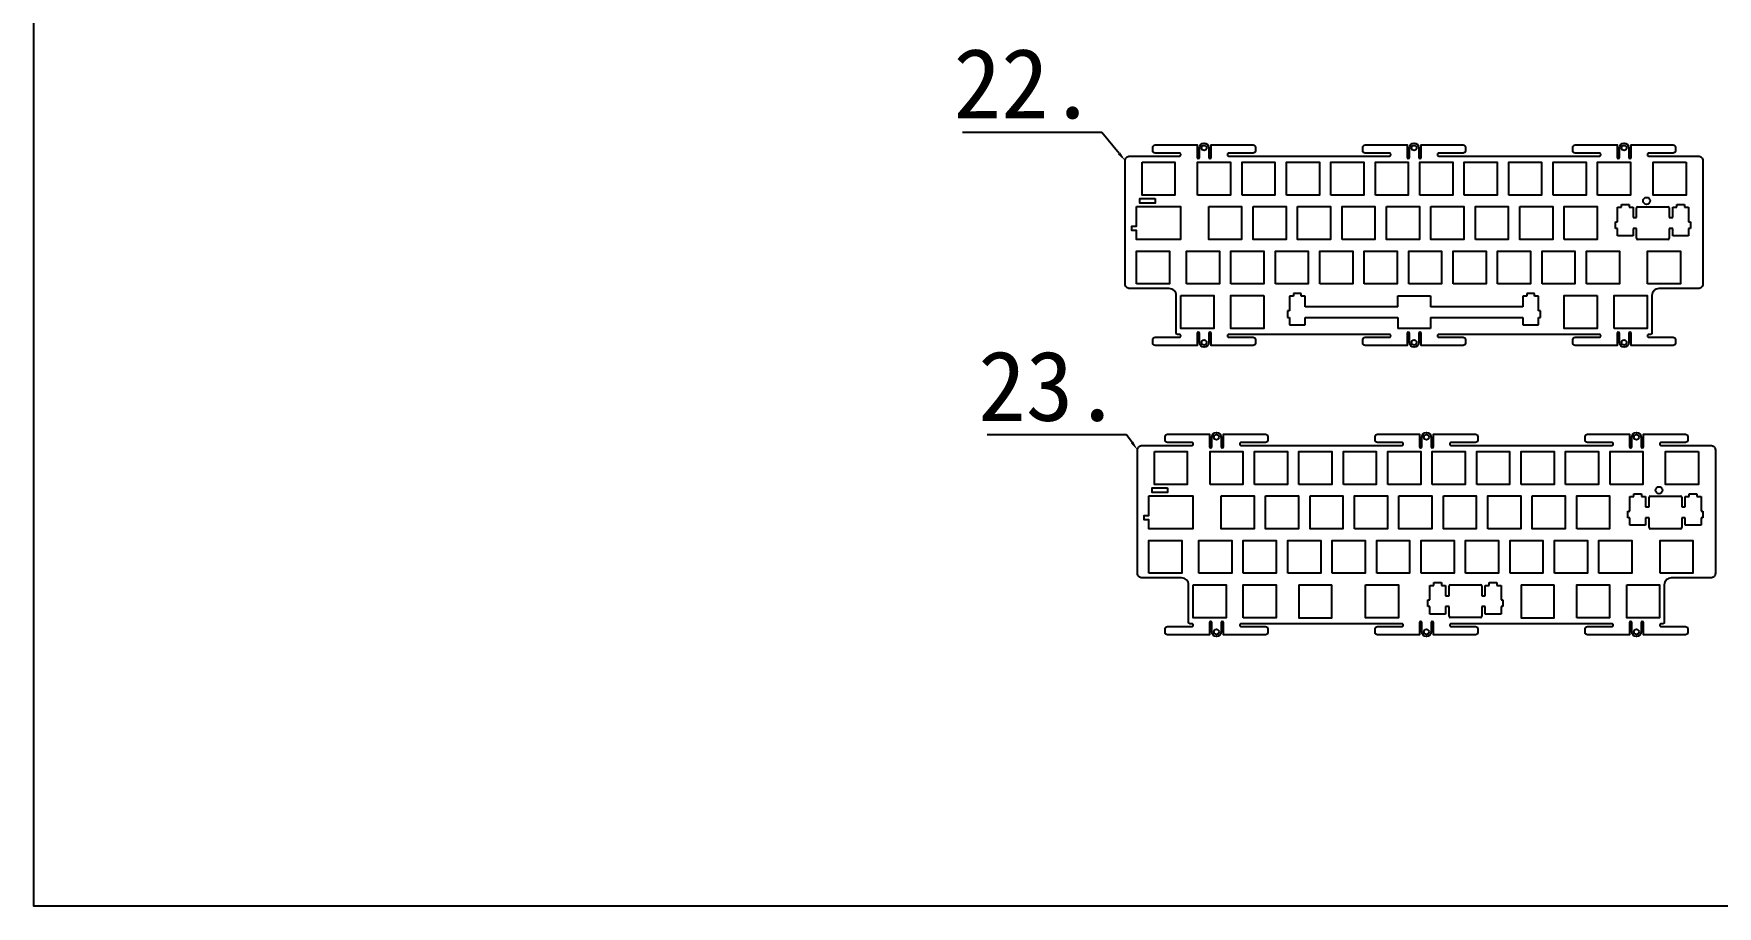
# Model space of a CAD drawing. Header units: millimetres. Extents: x 273 to 2930, y -1075 to 675.
# Drawn here: x 1748 to 2470, y -117 to 257 of the extents above; entities that cross this region are included whole.
import ezdxf
from ezdxf import colors
from ezdxf.entities.mleader import LeaderData, LeaderLine
from ezdxf.math import Vec2, Vec3

# ---------------------------------------------------------------- set-up
doc = ezdxf.new("R2010")
doc.units = ezdxf.units.MM

msp = doc.modelspace()

# ---------------------------------------------------------------- linework, layer by layer
at = {"color": 1}
for p, q in [((2427, 176.67), (2427, 182.94)), ((2427, 182.94), (2428.72, 182.94)), ((2428.72, 182.94), (2428.72, 184.14)), ((2428.72, 184.14), (2432.02, 184.14)), ((2432.02, 184.14), (2432.02, 182.94)), ((2432.02, 182.94), (2433.75, 182.94)), ((2433.75, 182.94), (2433.75, 178.47)), ((2435.27, 178.47), (2435.27, 182.67)), ((2435.77, 183.17), (2448.77, 183.17)), ((2449.27, 182.67), (2449.27, 178.47)), ((2450.8, 178.47), (2450.8, 182.94)), ((2450.8, 182.94), (2452.52, 182.94)), ((2452.52, 182.94), (2452.52, 184.14)), ((2452.52, 184.14), (2455.82, 184.14)), ((2455.82, 184.14), (2455.82, 182.94)), ((2455.82, 182.94), (2457.55, 182.94)), ((2457.55, 182.94), (2457.55, 176.67)), ((2426.17, 173.87), (2426.17, 176.67)), ((2426.17, 176.67), (2427, 176.67)), ((2427, 173.87), (2426.17, 173.87)), ((2427, 170.64), (2427, 173.87)), ((2433.75, 178.47), (2435.27, 178.47)), ((2435.27, 173.87), (2433.75, 173.87)), ((2433.75, 173.87), (2433.75, 170.64)), ((2435.27, 169.67), (2435.27, 173.87)), ((2449.27, 178.47), (2450.8, 178.47)), ((2450.8, 173.87), (2449.27, 173.87)), ((2449.27, 173.87), (2449.27, 169.67)), ((2450.8, 170.64), (2450.8, 173.87)), ((2457.55, 176.67), (2458.37, 176.67)), ((2458.37, 173.87), (2457.55, 173.87)), ((2457.55, 173.87), (2457.55, 170.64)), ((2458.37, 176.67), (2458.37, 173.87)), ((2433.75, 170.64), (2427, 170.64)), ((2448.77, 169.17), (2435.77, 169.17)), ((2457.55, 170.64), (2450.8, 170.64)), ((2432.31, 52.71), (2432.31, 58.98)), ((2432.31, 58.98), (2434.04, 58.98)), ((2434.04, 58.98), (2434.04, 60.18)), ((2434.04, 60.18), (2437.34, 60.18)), ((2437.34, 60.18), (2437.34, 58.98)), ((2437.34, 58.98), (2439.06, 58.98)), ((2439.06, 58.98), (2439.06, 54.51)), ((2440.59, 54.51), (2440.59, 58.71)), ((2441.09, 59.21), (2454.09, 59.21)), ((2454.59, 58.71), (2454.59, 54.51)), ((2456.11, 54.51), (2456.11, 58.98)), ((2456.11, 58.98), (2457.84, 58.98)), ((2457.84, 58.98), (2457.84, 60.18)), ((2457.84, 60.18), (2461.14, 60.18)), ((2461.14, 60.18), (2461.14, 58.98)), ((2461.14, 58.98), (2462.86, 58.98)), ((2462.86, 58.98), (2462.86, 52.71)), ((2431.49, 49.91), (2431.49, 52.71)), ((2431.49, 52.71), (2432.31, 52.71)), ((2439.06, 54.51), (2440.59, 54.51)), ((2454.59, 54.51), (2456.11, 54.51)), ((2462.86, 52.71), (2463.69, 52.71)), ((2463.69, 52.71), (2463.69, 49.91)), ((2432.31, 49.91), (2431.49, 49.91)), ((2432.31, 46.68), (2432.31, 49.91)), ((2439.06, 46.68), (2432.31, 46.68)), ((2440.59, 49.91), (2439.06, 49.91)), ((2439.06, 49.91), (2439.06, 46.68)), ((2440.59, 45.71), (2440.59, 49.91)), ((2454.09, 45.21), (2441.09, 45.21)), ((2456.11, 49.91), (2454.59, 49.91)), ((2454.59, 49.91), (2454.59, 45.71)), ((2456.11, 46.68), (2456.11, 49.91)), ((2462.86, 46.68), (2456.11, 46.68)), ((2463.69, 49.91), (2462.86, 49.91)), ((2462.86, 49.91), (2462.86, 46.68)), ((2348.31, 20.93), (2348.31, 22.13)), ((2348.31, 22.13), (2351.61, 22.13)), ((2351.61, 22.13), (2351.61, 20.93)), ((2372.11, 20.93), (2372.11, 22.13)), ((2372.11, 22.13), (2375.41, 22.13)), ((2375.41, 22.13), (2375.41, 20.93)), ((2345.76, 11.86), (2345.76, 14.66)), ((2345.76, 14.66), (2346.59, 14.66)), ((2346.59, 14.66), (2346.59, 20.93)), ((2346.59, 20.93), (2348.31, 20.93)), ((2351.61, 20.93), (2353.34, 20.93)), ((2353.34, 20.93), (2353.34, 16.46)), ((2353.34, 16.46), (2354.86, 16.46)), ((2354.86, 16.46), (2354.86, 20.66)), ((2355.36, 21.16), (2368.36, 21.16)), ((2368.86, 20.66), (2368.86, 16.46)), ((2368.86, 16.46), (2370.39, 16.46)), ((2370.39, 16.46), (2370.39, 20.93)), ((2370.39, 20.93), (2372.11, 20.93)), ((2375.41, 20.93), (2377.14, 20.93)), ((2377.14, 20.93), (2377.14, 14.66)), ((2377.14, 14.66), (2377.96, 14.66)), ((2377.96, 14.66), (2377.96, 11.86)), ((2346.59, 11.86), (2345.76, 11.86)), ((2346.59, 8.63), (2346.59, 11.86)), ((2353.34, 8.63), (2346.59, 8.63)), ((2354.86, 11.86), (2353.34, 11.86)), ((2353.34, 11.86), (2353.34, 8.63)), ((2354.86, 7.66), (2354.86, 11.86)), ((2370.39, 11.86), (2368.86, 11.86)), ((2368.86, 11.86), (2368.86, 7.66)), ((2370.39, 8.63), (2370.39, 11.86)), ((2377.14, 8.63), (2370.39, 8.63)), ((2377.96, 11.86), (2377.14, 11.86)), ((2377.14, 11.86), (2377.14, 8.63)), ((2368.36, 7.16), (2355.36, 7.16))]:
    msp.add_line(p, q, dxfattribs=at)
at = {"color": 1, "linetype": 'Continuous', "lineweight": 25}
for p, q in [((2288.23, 144.79), (2286.5, 144.79)), ((2286.5, 144.79), (2286.5, 138.52)), ((2291.53, 145.99), (2288.23, 145.99)), ((2288.23, 145.99), (2288.23, 144.79)), ((2291.53, 144.79), (2291.53, 145.99)), ((2293.25, 144.79), (2291.53, 144.79)), ((2293.25, 140.32), (2293.25, 144.79)), ((2388.23, 144.79), (2386.5, 144.79)), ((2386.5, 144.79), (2386.5, 140.32)), ((2391.53, 145.99), (2388.23, 145.99)), ((2388.23, 145.99), (2388.23, 144.79)), ((2391.53, 144.79), (2391.53, 145.99)), ((2393.25, 144.79), (2391.53, 144.79)), ((2393.25, 138.52), (2393.25, 144.79)), ((2286.5, 138.52), (2285.68, 138.52)), ((2285.68, 138.52), (2285.68, 135.72)), ((2332.88, 140.32), (2293.25, 140.32)), ((2386.5, 140.32), (2346.88, 140.32)), ((2394.08, 138.52), (2393.25, 138.52)), ((2394.08, 135.72), (2394.08, 138.52)), ((2285.68, 135.72), (2286.5, 135.72)), ((2286.5, 135.72), (2286.5, 132.49)), ((2286.5, 132.49), (2293.25, 132.49)), ((2293.25, 132.49), (2293.25, 135.72)), ((2293.25, 135.72), (2332.88, 135.72)), ((2346.88, 135.72), (2386.5, 135.72)), ((2386.5, 135.72), (2386.5, 132.49)), ((2386.5, 132.49), (2393.25, 132.49)), ((2393.25, 132.49), (2393.25, 135.72)), ((2393.25, 135.72), (2394.08, 135.72))]:
    msp.add_line(p, q, dxfattribs=at)
for p, q in [((2332.88, 140.32), (2332.88, 145.02)), ((2332.88, 145.02), (2346.88, 145.02)), ((2346.88, 145.02), (2346.88, 140.32)), ((2332.88, 135.72), (2332.88, 131.02)), ((2346.88, 135.72), (2346.88, 131.02)), ((2290.52, 21.16), (2304.62, 21.16)), ((2385.77, 21.16), (2399.87, 21.16))]:
    msp.add_line(p, q)
msp.add_lwpolyline([(1748.24, 656.26), (2930.3, 656.26), (2930.3, -116.59), (1748.24, -116.59)], close=True)
for points in [[(2441.3, 128.45), (2440.38, 128.45, 0.414214), (2439.88, 127.95), (2439.88, 127.7, 0.414214), (2440.38, 127.2), (2450.88, 127.2, -0.414214), (2451.88, 126.2), (2451.88, 124.7, -0.414214), (2450.88, 123.7), (2432.88, 123.7), (2432.88, 128.95, 1), (2431.88, 128.95), (2431.88, 124.95, -1), (2427.88, 124.95), (2427.88, 128.95, 1), (2426.88, 128.95), (2426.88, 123.7), (2408.88, 123.7, -0.414214), (2407.88, 124.7), (2407.88, 126.2, -0.414214), (2408.88, 127.2), (2419.38, 127.2, 0.414214), (2419.88, 127.7), (2419.88, 127.95, 0.414214), (2419.38, 128.45), (2350.38, 128.45, 0.414214), (2349.88, 127.95), (2349.88, 127.7, 0.414214), (2350.38, 127.2), (2360.88, 127.2, -0.414214), (2361.88, 126.2), (2361.88, 124.7, -0.414214), (2360.88, 123.7), (2342.88, 123.7), (2342.88, 128.95, 1), (2341.88, 128.95), (2341.88, 124.95, -1), (2337.88, 124.95), (2337.88, 128.95, 1), (2336.88, 128.95), (2336.88, 123.7), (2318.88, 123.7, -0.414214), (2317.88, 124.7), (2317.88, 126.2, -0.414214), (2318.88, 127.2), (2329.38, 127.2, 0.414214), (2329.88, 127.7), (2329.88, 127.95, 0.414214), (2329.38, 128.45), (2260.38, 128.45, 0.414214), (2259.88, 127.95), (2259.88, 127.7, 0.414214), (2260.38, 127.2), (2270.88, 127.2, -0.414214), (2271.88, 126.2), (2271.88, 124.7, -0.414214), (2270.88, 123.7), (2252.88, 123.7), (2252.88, 128.95, 1), (2251.88, 128.95), (2251.88, 124.95, -1), (2247.88, 124.95), (2247.88, 128.95, 1), (2246.88, 128.95), (2246.88, 123.7), (2228.88, 123.7, -0.414214), (2227.88, 124.7), (2227.88, 126.2, -0.414214), (2228.88, 127.2), (2239.38, 127.2, 0.414214), (2239.88, 127.7), (2239.88, 127.95, 0.414214), (2239.38, 128.45), (2238.46, 128.45, -0.414214), (2237.96, 128.95), (2237.96, 145.07, 0.414214), (2234.96, 148.07), (2218.05, 148.07, -0.414214), (2216.05, 150.07), (2216.05, 202.85, -0.414214), (2218.05, 204.85), (2239.38, 204.85, 0.414214), (2239.88, 205.35), (2239.88, 205.6, 0.414214), (2239.38, 206.1), (2228.88, 206.1, -0.414214), (2227.88, 207.1), (2227.88, 208.6, -0.414214), (2228.88, 209.6), (2246.88, 209.6), (2246.88, 204.35, 1), (2247.88, 204.35), (2247.88, 208.35, -1), (2251.88, 208.35), (2251.88, 204.35, 1), (2252.88, 204.35), (2252.88, 209.6), (2270.88, 209.6, -0.414214), (2271.88, 208.6), (2271.88, 207.1, -0.414214), (2270.88, 206.1), (2260.38, 206.1, 0.414214), (2259.88, 205.6), (2259.88, 205.35, 0.414214), (2260.38, 204.85), (2329.38, 204.85, 0.414214), (2329.88, 205.35), (2329.88, 205.6, 0.414214), (2329.38, 206.1), (2318.88, 206.1, -0.414214), (2317.88, 207.1), (2317.88, 208.6, -0.414214), (2318.88, 209.6), (2336.88, 209.6), (2336.88, 204.35, 1), (2337.88, 204.35), (2337.88, 208.35, -1), (2341.88, 208.35), (2341.88, 204.35, 1), (2342.88, 204.35), (2342.88, 209.6), (2360.88, 209.6, -0.414214), (2361.88, 208.6), (2361.88, 207.1, -0.414214), (2360.88, 206.1), (2350.38, 206.1, 0.414214), (2349.88, 205.6), (2349.88, 205.35, 0.414214), (2350.38, 204.85), (2419.38, 204.85, 0.414214), (2419.88, 205.35), (2419.88, 205.6, 0.414214), (2419.38, 206.1), (2408.88, 206.1, -0.414214), (2407.88, 207.1), (2407.88, 208.6, -0.414214), (2408.88, 209.6), (2426.88, 209.6), (2426.88, 204.35, 1), (2427.88, 204.35), (2427.88, 208.35, -1), (2431.88, 208.35), (2431.88, 204.35, 1), (2432.88, 204.35), (2432.88, 209.6), (2450.88, 209.6, -0.414214), (2451.88, 208.6), (2451.88, 207.1, -0.414214), (2450.88, 206.1), (2440.38, 206.1, 0.414214), (2439.88, 205.6), (2439.88, 205.35, 0.414214), (2440.38, 204.85), (2461.7, 204.85, -0.414214), (2463.7, 202.85), (2463.7, 150.07, -0.414214), (2461.7, 148.07), (2444.8, 148.07, 0.414214), (2441.8, 145.07), (2441.8, 128.95, -0.414214)], [(2446.61, 4.49), (2445.69, 4.49, 0.414214), (2445.19, 3.99), (2445.19, 3.74, 0.414214), (2445.69, 3.24), (2456.19, 3.24, -0.414214), (2457.19, 2.24), (2457.19, 0.74, -0.414214), (2456.19, -0.26), (2438.19, -0.26), (2438.19, 4.99, 1), (2437.19, 4.99), (2437.19, 0.99, -1), (2433.19, 0.99), (2433.19, 4.99, 1), (2432.19, 4.99), (2432.19, -0.26), (2414.19, -0.26, -0.414214), (2413.19, 0.74), (2413.19, 2.24, -0.414214), (2414.19, 3.24), (2424.69, 3.24, 0.414214), (2425.19, 3.74), (2425.19, 3.99, 0.414214), (2424.69, 4.49), (2355.69, 4.49, 0.414214), (2355.19, 3.99), (2355.19, 3.74, 0.414214), (2355.69, 3.24), (2366.19, 3.24, -0.414214), (2367.19, 2.24), (2367.19, 0.74, -0.414214), (2366.19, -0.26), (2348.19, -0.26), (2348.19, 4.99, 1), (2347.19, 4.99), (2347.19, 0.99, -1), (2343.19, 0.99), (2343.19, 4.99, 1), (2342.19, 4.99), (2342.19, -0.26), (2324.19, -0.26, -0.414214), (2323.19, 0.74), (2323.19, 2.24, -0.414214), (2324.19, 3.24), (2334.69, 3.24, 0.414214), (2335.19, 3.74), (2335.19, 3.99, 0.414214), (2334.69, 4.49), (2265.69, 4.49, 0.414214), (2265.19, 3.99), (2265.19, 3.74, 0.414214), (2265.69, 3.24), (2276.19, 3.24, -0.414214), (2277.19, 2.24), (2277.19, 0.74, -0.414214), (2276.19, -0.26), (2258.19, -0.26), (2258.19, 4.99, 1), (2257.19, 4.99), (2257.19, 0.99, -1), (2253.19, 0.99), (2253.19, 4.99, 1), (2252.19, 4.99), (2252.19, -0.26), (2234.19, -0.26, -0.414214), (2233.19, 0.74), (2233.19, 2.24, -0.414214), (2234.19, 3.24), (2244.69, 3.24, 0.414214), (2245.19, 3.74), (2245.19, 3.99, 0.414214), (2244.69, 4.49), (2243.77, 4.49, -0.414214), (2243.27, 4.99), (2243.27, 21.11, 0.414214), (2240.27, 24.11), (2223.37, 24.11, -0.414214), (2221.37, 26.11), (2221.37, 78.89, -0.414214), (2223.37, 80.89), (2244.69, 80.89, 0.414214), (2245.19, 81.39), (2245.19, 81.64, 0.414214), (2244.69, 82.14), (2234.19, 82.14, -0.414214), (2233.19, 83.14), (2233.19, 84.64, -0.414214), (2234.19, 85.64), (2252.19, 85.64), (2252.19, 80.39, 1), (2253.19, 80.39), (2253.19, 84.39, -1), (2257.19, 84.39), (2257.19, 80.39, 1), (2258.19, 80.39), (2258.19, 85.64), (2276.19, 85.64, -0.414214), (2277.19, 84.64), (2277.19, 83.14, -0.414214), (2276.19, 82.14), (2265.69, 82.14, 0.414214), (2265.19, 81.64), (2265.19, 81.39, 0.414214), (2265.69, 80.89), (2334.69, 80.89, 0.414214), (2335.19, 81.39), (2335.19, 81.64, 0.414214), (2334.69, 82.14), (2324.19, 82.14, -0.414214), (2323.19, 83.14), (2323.19, 84.64, -0.414214), (2324.19, 85.64), (2342.19, 85.64), (2342.19, 80.39, 1), (2343.19, 80.39), (2343.19, 84.39, -1), (2347.19, 84.39), (2347.19, 80.39, 1), (2348.19, 80.39), (2348.19, 85.64), (2366.19, 85.64, -0.414214), (2367.19, 84.64), (2367.19, 83.14, -0.414214), (2366.19, 82.14), (2355.69, 82.14, 0.414214), (2355.19, 81.64), (2355.19, 81.39, 0.414214), (2355.69, 80.89), (2424.69, 80.89, 0.414214), (2425.19, 81.39), (2425.19, 81.64, 0.414214), (2424.69, 82.14), (2414.19, 82.14, -0.414214), (2413.19, 83.14), (2413.19, 84.64, -0.414214), (2414.19, 85.64), (2432.19, 85.64), (2432.19, 80.39, 1), (2433.19, 80.39), (2433.19, 84.39, -1), (2437.19, 84.39), (2437.19, 80.39, 1), (2438.19, 80.39), (2438.19, 85.64), (2456.19, 85.64, -0.414214), (2457.19, 84.64), (2457.19, 83.14, -0.414214), (2456.19, 82.14), (2445.69, 82.14, 0.414214), (2445.19, 81.64), (2445.19, 81.39, 0.414214), (2445.69, 80.89), (2467.02, 80.89, -0.414214), (2469.02, 78.89), (2469.02, 26.11, -0.414214), (2467.02, 24.11), (2450.11, 24.11, 0.414214), (2447.11, 21.11), (2447.11, 4.99, -0.414214)]]:
    msp.add_lwpolyline(points, format="xyb", close=True)
at = {"color": 7, "linetype": 'Continuous'}
for points in [[(2223.29, 202.27), (2237.39, 202.27), (2237.39, 188.17), (2223.29, 188.17)], [(2247.1, 188.17), (2247.1, 202.27), (2261.2, 202.27), (2261.2, 188.17)], [(2266.15, 188.17), (2266.15, 202.27), (2280.25, 202.27), (2280.25, 188.17)], [(2285.2, 188.17), (2285.2, 202.27), (2299.3, 202.27), (2299.3, 188.17)], [(2304.25, 188.17), (2304.25, 202.27), (2318.35, 202.27), (2318.35, 188.17)], [(2323.3, 188.17), (2323.3, 202.27), (2337.4, 202.27), (2337.4, 188.17)], [(2342.35, 188.17), (2342.35, 202.27), (2356.45, 202.27), (2356.45, 188.17)], [(2361.4, 188.17), (2361.4, 202.27), (2375.5, 202.27), (2375.5, 188.17)], [(2380.45, 188.17), (2380.45, 202.27), (2394.55, 202.27), (2394.55, 188.17)], [(2399.5, 188.17), (2399.5, 202.27), (2413.6, 202.27), (2413.6, 188.17)], [(2418.55, 188.17), (2418.55, 202.27), (2432.65, 202.27), (2432.65, 188.17)], [(2456.47, 202.27), (2456.47, 188.17), (2442.37, 188.17), (2442.37, 202.27)], [(2220.91, 183.22), (2239.77, 183.22), (2239.77, 169.12), (2220.91, 169.12), (2220.91, 172.95), (2218.87, 172.95), (2218.87, 174.85), (2220.91, 174.85)], [(2251.87, 183.22), (2265.97, 183.22), (2265.97, 169.12), (2251.87, 169.12)], [(2270.92, 183.22), (2285.02, 183.22), (2285.02, 169.12), (2270.92, 169.12)], [(2289.97, 183.22), (2304.07, 183.22), (2304.07, 169.12), (2289.97, 169.12)], [(2309.02, 169.12), (2309.02, 183.22), (2323.12, 183.22), (2323.12, 169.12)], [(2328.07, 183.22), (2342.17, 183.22), (2342.17, 169.12), (2328.07, 169.12)], [(2347.12, 183.22), (2361.22, 183.22), (2361.22, 169.12), (2347.12, 169.12)], [(2366.17, 169.12), (2366.17, 183.22), (2380.27, 183.22), (2380.27, 169.12)], [(2385.22, 183.22), (2399.32, 183.22), (2399.32, 169.12), (2385.22, 169.12)], [(2404.27, 169.12), (2404.27, 183.22), (2418.37, 183.22), (2418.37, 169.12)], [(2220.91, 150.07), (2220.91, 164.17), (2235.01, 164.17), (2235.01, 150.07)], [(2242.34, 150.07), (2242.34, 164.17), (2256.44, 164.17), (2256.44, 150.07)], [(2261.39, 150.07), (2261.39, 164.17), (2275.49, 164.17), (2275.49, 150.07)], [(2280.44, 150.07), (2280.44, 164.17), (2294.54, 164.17), (2294.54, 150.07)], [(2299.49, 150.07), (2299.49, 164.17), (2313.59, 164.17), (2313.59, 150.07)], [(2318.54, 150.07), (2318.54, 164.17), (2332.64, 164.17), (2332.64, 150.07)], [(2337.59, 150.07), (2337.59, 164.17), (2351.69, 164.17), (2351.69, 150.07)], [(2356.64, 150.07), (2356.64, 164.17), (2370.74, 164.17), (2370.74, 150.07)], [(2375.69, 150.07), (2375.69, 164.17), (2389.79, 164.17), (2389.79, 150.07)], [(2394.74, 150.07), (2394.74, 164.17), (2408.84, 164.17), (2408.84, 150.07)], [(2413.79, 150.07), (2413.79, 164.17), (2427.89, 164.17), (2427.89, 150.07)], [(2439.99, 150.07), (2439.99, 164.17), (2454.09, 164.17), (2454.09, 150.07)], [(2239.96, 145.12), (2254.06, 145.12), (2254.06, 131.02), (2239.96, 131.02)], [(2228.6, 78.31), (2242.7, 78.31), (2242.7, 64.21), (2228.6, 64.21)], [(2252.42, 64.21), (2252.42, 78.31), (2266.52, 78.31), (2266.52, 64.21)], [(2271.47, 64.21), (2271.47, 78.31), (2285.57, 78.31), (2285.57, 64.21)], [(2290.52, 64.21), (2290.52, 78.31), (2304.62, 78.31), (2304.62, 64.21)], [(2309.57, 64.21), (2309.57, 78.31), (2323.67, 78.31), (2323.67, 64.21)], [(2328.62, 64.21), (2328.62, 78.31), (2342.72, 78.31), (2342.72, 64.21)], [(2347.67, 64.21), (2347.67, 78.31), (2361.77, 78.31), (2361.77, 64.21)], [(2366.72, 64.21), (2366.72, 78.31), (2380.82, 78.31), (2380.82, 64.21)], [(2385.77, 64.21), (2385.77, 78.31), (2399.87, 78.31), (2399.87, 64.21)], [(2404.82, 64.21), (2404.82, 78.31), (2418.92, 78.31), (2418.92, 64.21)], [(2423.87, 64.21), (2423.87, 78.31), (2437.97, 78.31), (2437.97, 64.21)], [(2461.78, 78.31), (2461.78, 64.21), (2447.68, 64.21), (2447.68, 78.31)], [(2226.22, 59.26), (2245.09, 59.26), (2245.09, 45.16), (2226.22, 45.16), (2226.22, 49), (2224.19, 49), (2224.19, 50.9), (2226.22, 50.9)], [(2257.18, 59.26), (2271.28, 59.26), (2271.28, 45.16), (2257.18, 45.16)], [(2276.23, 59.26), (2290.33, 59.26), (2290.33, 45.16), (2276.23, 45.16)], [(2295.28, 59.26), (2309.38, 59.26), (2309.38, 45.16), (2295.28, 45.16)], [(2314.33, 45.16), (2314.33, 59.26), (2328.43, 59.26), (2328.43, 45.16)], [(2333.38, 59.26), (2347.48, 59.26), (2347.48, 45.16), (2333.38, 45.16)], [(2352.43, 59.26), (2366.53, 59.26), (2366.53, 45.16), (2352.43, 45.16)], [(2371.48, 45.16), (2371.48, 59.26), (2385.58, 59.26), (2385.58, 45.16)], [(2390.53, 59.26), (2404.63, 59.26), (2404.63, 45.16), (2390.53, 45.16)], [(2409.58, 45.16), (2409.58, 59.26), (2423.68, 59.26), (2423.68, 45.16)], [(2226.22, 26.11), (2226.22, 40.21), (2240.32, 40.21), (2240.32, 26.11)], [(2247.65, 26.11), (2247.65, 40.21), (2261.75, 40.21), (2261.75, 26.11)], [(2266.7, 26.11), (2266.7, 40.21), (2280.8, 40.21), (2280.8, 26.11)], [(2285.75, 26.11), (2285.75, 40.21), (2299.85, 40.21), (2299.85, 26.11)], [(2304.8, 26.11), (2304.8, 40.21), (2318.9, 40.21), (2318.9, 26.11)], [(2323.85, 26.11), (2323.85, 40.21), (2337.95, 40.21), (2337.95, 26.11)], [(2342.9, 26.11), (2342.9, 40.21), (2357, 40.21), (2357, 26.11)], [(2361.95, 26.11), (2361.95, 40.21), (2376.05, 40.21), (2376.05, 26.11)], [(2381, 26.11), (2381, 40.21), (2395.1, 40.21), (2395.1, 26.11)], [(2400.05, 26.11), (2400.05, 40.21), (2414.15, 40.21), (2414.15, 26.11)], [(2419.1, 26.11), (2419.1, 40.21), (2433.2, 40.21), (2433.2, 26.11)], [(2445.3, 26.11), (2445.3, 40.21), (2459.4, 40.21), (2459.4, 26.11)], [(2245.27, 21.16), (2259.37, 21.16), (2259.37, 7.06), (2245.27, 7.06)], [(2266.7, 7.06), (2266.7, 21.16), (2280.8, 21.16), (2280.8, 7.06)], [(2319.09, 21.16), (2333.19, 21.16), (2333.19, 7.06), (2319.09, 7.06)], [(2409.58, 7.06), (2409.58, 21.16), (2423.68, 21.16), (2423.68, 7.06)], [(2431.01, 21.16), (2445.11, 21.16), (2445.11, 7.06), (2431.01, 7.06)]]:
    msp.add_lwpolyline(points, close=True, dxfattribs=at)
at = {"color": 7, "linetype": 'Continuous', "lineweight": 25}
for points in [[(2228.87, 186.7), (2228.87, 184.7), (2222.29, 184.7), (2222.29, 186.7)], [(2275.49, 145.12), (2275.49, 131.02), (2261.39, 131.02), (2261.39, 145.12)], [(2418.37, 145.12), (2418.37, 131.02), (2404.27, 131.02), (2404.27, 145.12)], [(2425.7, 131.02), (2425.7, 145.12), (2439.8, 145.12), (2439.8, 131.02)], [(2234.18, 62.74), (2234.18, 60.74), (2227.6, 60.74), (2227.6, 62.74)]]:
    msp.add_lwpolyline(points, close=True, dxfattribs=at)
for points in [[(2346.88, 131.02), (2332.88, 131.02)], [(2346.88, 135.72), (2346.88, 135.72)]]:
    msp.add_lwpolyline(points)
at = {"color": 7, "linetype": 'Continuous'}
for points in [[(2290.52, 21.16), (2290.52, 7.06), (2304.62, 7.06), (2304.62, 21.16)], [(2385.77, 21.16), (2385.77, 7.06), (2399.87, 7.06), (2399.87, 21.16)]]:
    msp.add_lwpolyline(points, dxfattribs=at)
at = {"color": 7, "linetype": 'Continuous', "lineweight": 25}
for centre in [(2249.88, 208.35), (2339.88, 208.35), (2429.88, 208.35), (2249.88, 124.95), (2339.88, 124.95), (2429.88, 124.95), (2255.19, 84.39), (2345.19, 84.39), (2435.19, 84.39), (2255.19, 0.99), (2345.19, 0.99), (2435.19, 0.99)]:
    msp.add_circle(centre, 1.1, dxfattribs=at)
for centre in [(2439.52, 185.67), (2444.84, 61.71)]:
    msp.add_circle(centre, 1.5)
at = {"color": 1}
for centre, start, end in [((2435.77, 182.67), 90, 180), ((2448.77, 182.67), 0, 90), ((2435.77, 169.67), 180, 270), ((2448.77, 169.67), 270, 0), ((2441.09, 58.71), 90, 180), ((2454.09, 58.71), 0, 90), ((2441.09, 45.71), 180, 270), ((2454.09, 45.71), 270, 0), ((2355.36, 20.66), 90, 180), ((2368.36, 20.66), 0, 90), ((2355.36, 7.66), 180, 270), ((2368.36, 7.66), 270, 0)]:
    msp.add_arc(centre, 0.5, start, end, dxfattribs=at)

# ---------------------------------------------------------------- leaders
ml = msp.add_multileader_mtext('Standard')
ml.set_content('{\\C2;22.}', color=256)
ml.set_leader_properties()
ml.build(insert=Vec2(0, 0))
ml.multileader.update_dxf_attribs({"text_right_attachment_type": 6, "dogleg_length": 0.36})
ctx = ml.context
ctx.base_point, ctx.char_height, ctx.plane_origin = Vec3(2141.7, 236), 30, Vec3(2216.05, 202.85)
ctx.right_attachment, ctx.text_align_type = 6, 2
notes = []
notes.append((ctx, [(0, (1, 1, 0), (2206.06, 215), (-1, 0), 0.36, [(0, [(2216.05, 202.85)], 0, [])])]))
ctx.mtext.insert, ctx.mtext.alignment, ctx.mtext.flow_direction = Vec3(2203.7, 251), 3, 5
ml = msp.add_multileader_mtext('Standard')
ml.set_content('{\\C2;23.}', color=256)
ml.set_leader_properties()
ml.build(insert=Vec2(0, 0))
ml.multileader.update_dxf_attribs({"text_right_attachment_type": 6, "dogleg_length": 0.36})
ctx = ml.context
ctx.base_point, ctx.char_height, ctx.plane_origin = Vec3(2152.29, 106.41), 30, Vec3(2221.37, 78.89)
ctx.right_attachment, ctx.text_align_type = 6, 2
notes.append((ctx, [(0, (1, 1, 0), (2216.65, 85.41), (-1, 0), 0.36, [(0, [(2221.37, 78.89)], 0, [])])]))
ctx.mtext.insert, ctx.mtext.alignment, ctx.mtext.flow_direction = Vec3(2214.29, 121.41), 3, 5
for ctx, leaders in notes:
    for number, flags, end, landing, length, lines in leaders:
        leader = LeaderData()
        leader.index, (leader.has_last_leader_line, leader.has_dogleg_vector, leader.attachment_direction) = number, flags
        leader.last_leader_point, leader.dogleg_vector, leader.dogleg_length = Vec3(end), Vec3(landing), length
        for number, points, colour, breaks in lines:
            line = LeaderLine()
            line.index, line.vertices, line.color, line.breaks = number, Vec3.list(points), colors.encode_raw_color(colour), breaks
            leader.lines.append(line)
        ctx.leaders.append(leader)

doc.saveas('drawing.dxf')
